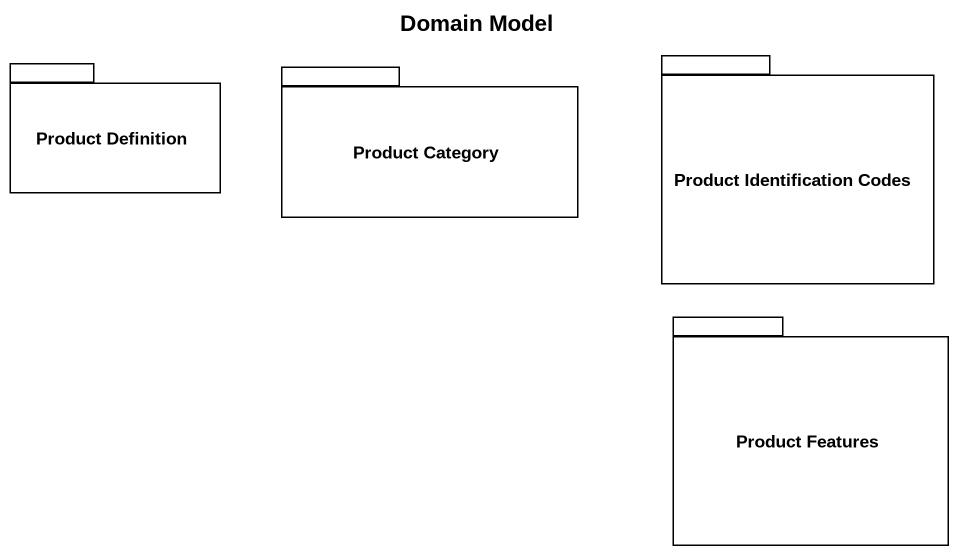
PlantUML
@startuml
title Domain Model
package "Product Definition" as Product_Definition {
}
package "Product Category" as Product_Category {
}
package "Product Identification Codes" as Product_Identification_Codes {
}
package "Product Features" as Product_Features {
}
@enduml
